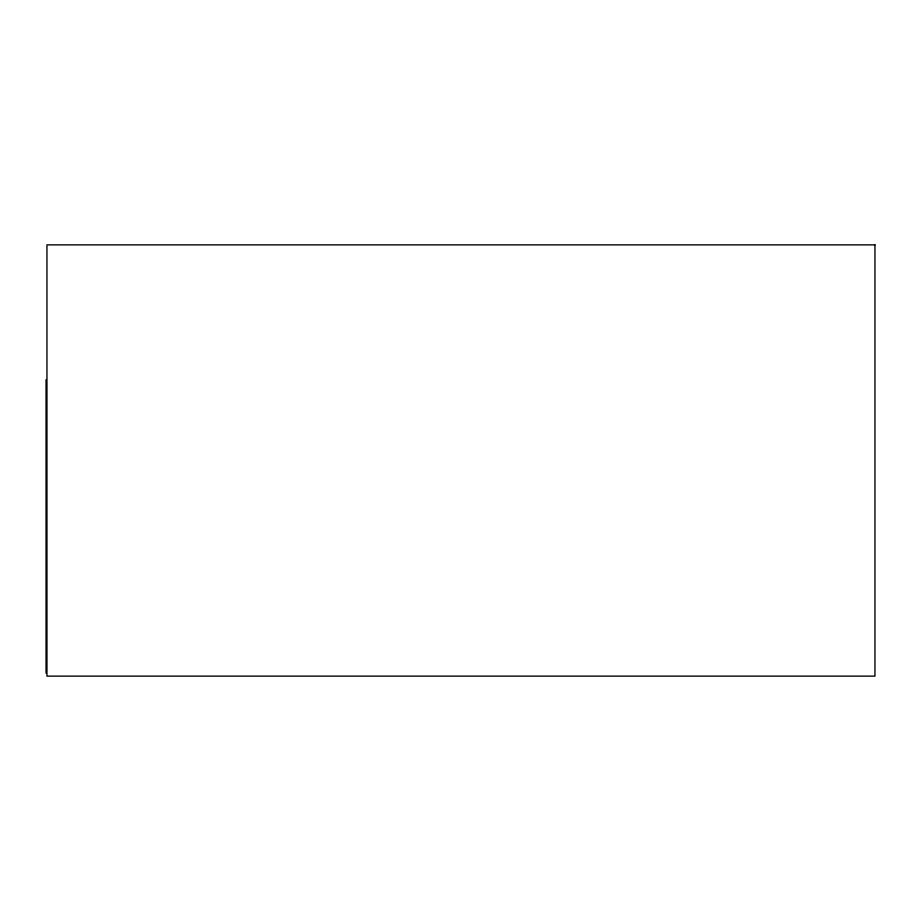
<?xml version="1.0" encoding="UTF-8"?>
<svg xmlns="http://www.w3.org/2000/svg" width="921" height="921" viewBox="0 0 921 921"><rect width="100%" height="100%" fill="white"/><g stroke="black" fill="none" stroke-linecap="round" stroke-linejoin="round"><path stroke-width="1.38" d="M46.05 379.705L46.05 673.078M874.95 244.871L46.948 244.871L46.948 676.129L874.95 676.129L874.95 244.871"/></g></svg>
